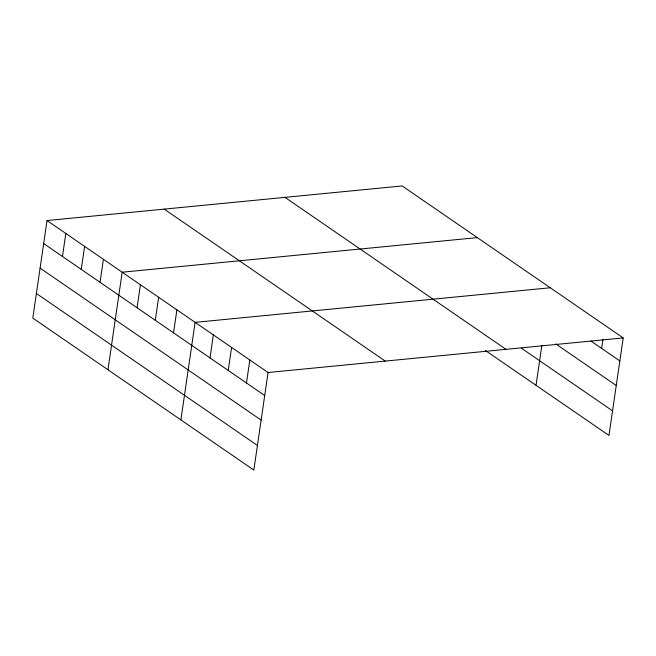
<?xml version="1.0" encoding="UTF-8"?>
<svg xmlns="http://www.w3.org/2000/svg" width="656" height="656" viewBox="0 0 656 656"><rect width="100%" height="100%" fill="white"/><g stroke="black" fill="none" stroke-linecap="round" stroke-linejoin="round"><path stroke-width="0.98" d="M47.027 220.539L32.8 318.078L253.831 470.057L268.066 372.51L47.027 220.539L402.169 185.943L623.2 337.922L608.973 435.461L485.465 350.55M62.459 256.455L65.821 233.454M81.254 269.37L84.608 246.369M100.04 282.285L103.394 259.292M107.953 369.754L122.18 272.207L477.322 237.611M137.063 307.746L140.417 284.745M155.3 320.284L158.654 297.283M173.528 332.822L176.89 309.821M180.892 419.906L195.119 322.358L550.261 287.763M210.002 357.897L213.356 334.896M228.239 370.435L231.593 347.434M246.476 382.973L249.829 359.972M536.026 385.31L541.84 345.499M601.609 348.377L602.921 339.382M268.066 372.51L623.2 337.922M590.835 340.972L619.846 360.915M555.747 343.916L616.255 385.515M521.381 348.172L612.556 410.861M284.975 197.358L506.006 349.336M164.23 209.125L385.261 361.095M43.673 243.532L264.704 395.511M40.09 268.132L261.121 420.111M36.392 293.478L257.423 445.457"/></g></svg>
